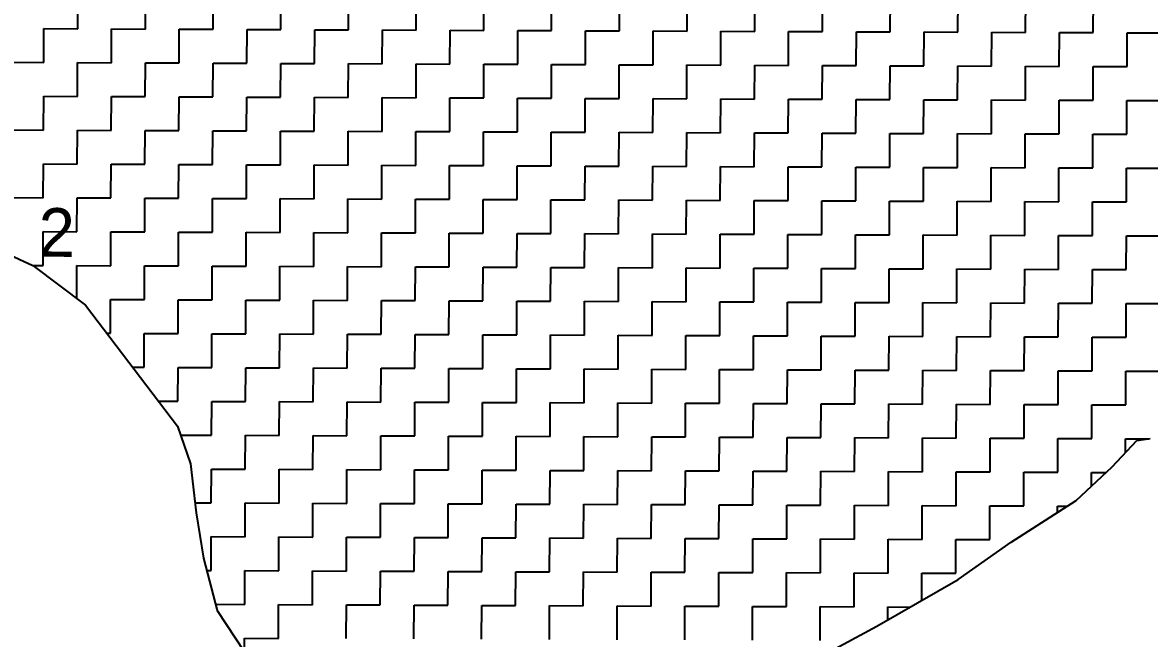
# Model space of a CAD drawing. Header units: metres. Extents: x 274536 to 279488, y 2074615 to 2078106.
# Drawn here: x 278802.5 to 278972.3, y 2076450.4 to 2076543.3 of the extents above; entities that cross this region are included whole.
import ezdxf

# ---------------------------------------------------------------- set-up
doc = ezdxf.new("R2010")
doc.units = ezdxf.units.M
doc.layers.add('POLY_HATCH', color=12, linetype='Continuous')
doc.layers.add('TEXT_PARCEL', color=7, linetype='Continuous')
doc.styles.add('TEXT_MAP', font='', dxfattribs={"height": 1.8})
doc.styles.get('TEXT_MAP').set_extended_font_data('Kruti Dev 050')

msp = doc.modelspace()

# ---------------------------------------------------------------- linework, layer by layer
at = {"layer": 'POLY_HATCH', "linetype": 'Continuous'}
for p, q in [((278810.79, 2076542.34), (278810.8, 2076547.44)), ((278820.99, 2076542.3), (278821.01, 2076547.4)), ((278831.19, 2076542.26), (278831.21, 2076547.36)), ((278841.39, 2076542.22), (278841.41, 2076547.32)), ((278851.59, 2076542.18), (278851.61, 2076547.28)), ((278861.79, 2076542.14), (278861.81, 2076547.24)), ((278871.99, 2076542.1), (278872.01, 2076547.2)), ((278882.19, 2076542.06), (278882.21, 2076547.16)), ((278892.39, 2076542.02), (278892.41, 2076547.12)), ((278902.6, 2076541.98), (278902.62, 2076547.08)), ((278912.8, 2076541.94), (278912.82, 2076547.04)), ((278923, 2076541.9), (278923.02, 2076547.01)), ((278933.2, 2076541.87), (278933.22, 2076546.97)), ((278943.4, 2076541.83), (278943.42, 2076546.93)), ((278953.6, 2076541.79), (278953.62, 2076546.89)), ((278963.8, 2076541.75), (278963.82, 2076546.85)), ((278805.66, 2076537.26), (278805.68, 2076542.36)), ((278805.68, 2076542.36), (278810.79, 2076542.34)), ((278815.87, 2076537.22), (278815.89, 2076542.32)), ((278815.89, 2076542.32), (278820.99, 2076542.3)), ((278826.07, 2076537.18), (278826.09, 2076542.28)), ((278826.09, 2076542.28), (278831.19, 2076542.26)), ((278836.27, 2076537.14), (278836.29, 2076542.24)), ((278836.29, 2076542.24), (278841.39, 2076542.22)), ((278846.47, 2076537.1), (278846.49, 2076542.2)), ((278846.49, 2076542.2), (278851.59, 2076542.18)), ((278856.67, 2076537.06), (278856.69, 2076542.16)), ((278856.69, 2076542.16), (278861.79, 2076542.14)), ((278866.87, 2076537.02), (278866.89, 2076542.12)), ((278866.89, 2076542.12), (278871.99, 2076542.1)), ((278877.07, 2076536.98), (278877.09, 2076542.08)), ((278877.09, 2076542.08), (278882.19, 2076542.06)), ((278887.27, 2076536.94), (278887.29, 2076542.04)), ((278887.29, 2076542.04), (278892.39, 2076542.02)), ((278897.48, 2076536.9), (278897.49, 2076542)), ((278897.49, 2076542), (278902.6, 2076541.98)), ((278907.68, 2076536.86), (278907.7, 2076541.96)), ((278907.7, 2076541.96), (278912.8, 2076541.94)), ((278917.88, 2076536.82), (278917.9, 2076541.92)), ((278917.9, 2076541.92), (278923, 2076541.9)), ((278928.08, 2076536.78), (278928.1, 2076541.89)), ((278928.1, 2076541.89), (278933.2, 2076541.87)), ((278938.28, 2076536.75), (278938.3, 2076541.85)), ((278938.3, 2076541.85), (278943.4, 2076541.83)), ((278948.48, 2076536.71), (278948.5, 2076541.81)), ((278948.5, 2076541.81), (278953.6, 2076541.79)), ((278958.68, 2076536.67), (278958.7, 2076541.77)), ((278958.7, 2076541.77), (278963.8, 2076541.75)), ((278968.88, 2076536.63), (278968.9, 2076541.73)), ((278968.9, 2076541.73), (278974, 2076541.71)), ((278800.56, 2076537.28), (278805.66, 2076537.26)), ((278810.75, 2076532.14), (278810.77, 2076537.24)), ((278810.77, 2076537.24), (278815.87, 2076537.22)), ((278820.95, 2076532.1), (278820.97, 2076537.2)), ((278820.97, 2076537.2), (278826.07, 2076537.18)), ((278831.15, 2076532.06), (278831.17, 2076537.16)), ((278831.17, 2076537.16), (278836.27, 2076537.14)), ((278841.35, 2076532.02), (278841.37, 2076537.12)), ((278841.37, 2076537.12), (278846.47, 2076537.1)), ((278851.55, 2076531.98), (278851.57, 2076537.08)), ((278851.57, 2076537.08), (278856.67, 2076537.06)), ((278861.75, 2076531.94), (278861.77, 2076537.04)), ((278861.77, 2076537.04), (278866.87, 2076537.02)), ((278871.95, 2076531.9), (278871.97, 2076537)), ((278871.97, 2076537), (278877.07, 2076536.98)), ((278882.15, 2076531.86), (278882.17, 2076536.96)), ((278882.17, 2076536.96), (278887.27, 2076536.94)), ((278892.36, 2076531.82), (278892.37, 2076536.92)), ((278892.37, 2076536.92), (278897.48, 2076536.9)), ((278902.56, 2076531.78), (278902.58, 2076536.88)), ((278902.58, 2076536.88), (278907.68, 2076536.86)), ((278912.76, 2076531.74), (278912.78, 2076536.84)), ((278912.78, 2076536.84), (278917.88, 2076536.82)), ((278922.96, 2076531.7), (278922.98, 2076536.8)), ((278922.98, 2076536.8), (278928.08, 2076536.78)), ((278933.16, 2076531.66), (278933.18, 2076536.77)), ((278933.18, 2076536.77), (278938.28, 2076536.75)), ((278943.36, 2076531.63), (278943.38, 2076536.73)), ((278943.38, 2076536.73), (278948.48, 2076536.71)), ((278953.56, 2076531.59), (278953.58, 2076536.69)), ((278953.58, 2076536.69), (278958.68, 2076536.67)), ((278963.76, 2076531.55), (278963.78, 2076536.65)), ((278963.78, 2076536.65), (278968.88, 2076536.63)), ((278805.63, 2076527.06), (278805.65, 2076532.16)), ((278805.65, 2076532.16), (278810.75, 2076532.14)), ((278815.83, 2076527.02), (278815.85, 2076532.12)), ((278815.85, 2076532.12), (278820.95, 2076532.1)), ((278826.03, 2076526.98), (278826.05, 2076532.08)), ((278826.05, 2076532.08), (278831.15, 2076532.06)), ((278836.23, 2076526.94), (278836.25, 2076532.04)), ((278836.25, 2076532.04), (278841.35, 2076532.02)), ((278846.43, 2076526.9), (278846.45, 2076532)), ((278846.45, 2076532), (278851.55, 2076531.98)), ((278856.63, 2076526.86), (278856.65, 2076531.96)), ((278856.65, 2076531.96), (278861.75, 2076531.94)), ((278866.83, 2076526.82), (278866.85, 2076531.92)), ((278866.85, 2076531.92), (278871.95, 2076531.9)), ((278877.03, 2076526.78), (278877.05, 2076531.88)), ((278877.05, 2076531.88), (278882.15, 2076531.86)), ((278887.23, 2076526.74), (278887.25, 2076531.84)), ((278887.25, 2076531.84), (278892.36, 2076531.82)), ((278897.44, 2076526.7), (278897.46, 2076531.8)), ((278897.46, 2076531.8), (278902.56, 2076531.78)), ((278907.64, 2076526.66), (278907.66, 2076531.76)), ((278907.66, 2076531.76), (278912.76, 2076531.74)), ((278917.84, 2076526.62), (278917.86, 2076531.72)), ((278917.86, 2076531.72), (278922.96, 2076531.7)), ((278928.04, 2076526.58), (278928.06, 2076531.68)), ((278928.06, 2076531.68), (278933.16, 2076531.66)), ((278938.24, 2076526.54), (278938.26, 2076531.64)), ((278938.26, 2076531.64), (278943.36, 2076531.63)), ((278948.44, 2076526.5), (278948.46, 2076531.61)), ((278948.46, 2076531.61), (278953.56, 2076531.59)), ((278958.64, 2076526.47), (278958.66, 2076531.57)), ((278958.66, 2076531.57), (278963.76, 2076531.55)), ((278968.84, 2076526.43), (278968.86, 2076531.53)), ((278968.86, 2076531.53), (278973.96, 2076531.51)), ((278800.53, 2076527.08), (278805.63, 2076527.06)), ((278810.71, 2076521.94), (278810.73, 2076527.04)), ((278810.73, 2076527.04), (278815.83, 2076527.02)), ((278820.91, 2076521.9), (278820.93, 2076527)), ((278820.93, 2076527), (278826.03, 2076526.98)), ((278831.11, 2076521.86), (278831.13, 2076526.96)), ((278831.13, 2076526.96), (278836.23, 2076526.94)), ((278841.31, 2076521.82), (278841.33, 2076526.92)), ((278841.33, 2076526.92), (278846.43, 2076526.9)), ((278851.51, 2076521.78), (278851.53, 2076526.88)), ((278851.53, 2076526.88), (278856.63, 2076526.86)), ((278861.71, 2076521.74), (278861.73, 2076526.84)), ((278861.73, 2076526.84), (278866.83, 2076526.82)), ((278871.91, 2076521.7), (278871.93, 2076526.8)), ((278871.93, 2076526.8), (278877.03, 2076526.78)), ((278882.11, 2076521.66), (278882.13, 2076526.76)), ((278882.13, 2076526.76), (278887.23, 2076526.74)), ((278892.32, 2076521.62), (278892.34, 2076526.72)), ((278892.34, 2076526.72), (278897.44, 2076526.7)), ((278902.52, 2076521.58), (278902.54, 2076526.68)), ((278902.54, 2076526.68), (278907.64, 2076526.66)), ((278912.72, 2076521.54), (278912.74, 2076526.64)), ((278912.74, 2076526.64), (278917.84, 2076526.62)), ((278922.92, 2076521.5), (278922.94, 2076526.6)), ((278922.94, 2076526.6), (278928.04, 2076526.58)), ((278933.12, 2076521.46), (278933.14, 2076526.56)), ((278933.14, 2076526.56), (278938.24, 2076526.54)), ((278943.32, 2076521.42), (278943.34, 2076526.52)), ((278943.34, 2076526.52), (278948.44, 2076526.5)), ((278953.52, 2076521.38), (278953.54, 2076526.49)), ((278953.54, 2076526.49), (278958.64, 2076526.47)), ((278963.72, 2076521.35), (278963.74, 2076526.45)), ((278963.74, 2076526.45), (278968.84, 2076526.43)), ((278805.59, 2076516.85), (278805.61, 2076521.95)), ((278805.61, 2076521.95), (278810.71, 2076521.94)), ((278815.79, 2076516.82), (278815.81, 2076521.92)), ((278815.81, 2076521.92), (278820.91, 2076521.9)), ((278825.99, 2076516.78), (278826.01, 2076521.88)), ((278826.01, 2076521.88), (278831.11, 2076521.86)), ((278836.19, 2076516.74), (278836.21, 2076521.84)), ((278836.21, 2076521.84), (278841.31, 2076521.82)), ((278846.39, 2076516.7), (278846.41, 2076521.8)), ((278846.41, 2076521.8), (278851.51, 2076521.78)), ((278856.59, 2076516.66), (278856.61, 2076521.76)), ((278856.61, 2076521.76), (278861.71, 2076521.74)), ((278866.79, 2076516.62), (278866.81, 2076521.72)), ((278866.81, 2076521.72), (278871.91, 2076521.7)), ((278876.99, 2076516.58), (278877.01, 2076521.68)), ((278877.01, 2076521.68), (278882.11, 2076521.66)), ((278887.2, 2076516.54), (278887.22, 2076521.64)), ((278887.22, 2076521.64), (278892.32, 2076521.62)), ((278897.4, 2076516.5), (278897.42, 2076521.6)), ((278897.42, 2076521.6), (278902.52, 2076521.58)), ((278907.6, 2076516.46), (278907.62, 2076521.56)), ((278907.62, 2076521.56), (278912.72, 2076521.54)), ((278917.8, 2076516.42), (278917.82, 2076521.52)), ((278917.82, 2076521.52), (278922.92, 2076521.5)), ((278928, 2076516.38), (278928.02, 2076521.48)), ((278928.02, 2076521.48), (278933.12, 2076521.46)), ((278938.2, 2076516.34), (278938.22, 2076521.44)), ((278938.22, 2076521.44), (278943.32, 2076521.42)), ((278948.4, 2076516.3), (278948.42, 2076521.4)), ((278948.42, 2076521.4), (278953.52, 2076521.38)), ((278958.6, 2076516.26), (278958.62, 2076521.37)), ((278958.62, 2076521.37), (278963.72, 2076521.35)), ((278968.8, 2076516.23), (278968.82, 2076521.33)), ((278968.82, 2076521.33), (278973.92, 2076521.31)), ((278800.49, 2076516.87), (278805.59, 2076516.85)), ((278810.67, 2076511.73), (278810.69, 2076516.83)), ((278810.69, 2076516.83), (278815.79, 2076516.82)), ((278820.87, 2076511.69), (278820.89, 2076516.8)), ((278820.89, 2076516.8), (278825.99, 2076516.78)), ((278831.07, 2076511.66), (278831.09, 2076516.76)), ((278831.09, 2076516.76), (278836.19, 2076516.74)), ((278841.27, 2076511.62), (278841.29, 2076516.72)), ((278841.29, 2076516.72), (278846.39, 2076516.7)), ((278851.47, 2076511.58), (278851.49, 2076516.68)), ((278851.49, 2076516.68), (278856.59, 2076516.66)), ((278861.67, 2076511.54), (278861.69, 2076516.64)), ((278861.69, 2076516.64), (278866.79, 2076516.62)), ((278871.87, 2076511.5), (278871.89, 2076516.6)), ((278871.89, 2076516.6), (278876.99, 2076516.58)), ((278882.08, 2076511.46), (278882.09, 2076516.56)), ((278882.09, 2076516.56), (278887.2, 2076516.54)), ((278892.28, 2076511.42), (278892.3, 2076516.52)), ((278892.3, 2076516.52), (278897.4, 2076516.5)), ((278902.48, 2076511.38), (278902.5, 2076516.48)), ((278902.5, 2076516.48), (278907.6, 2076516.46)), ((278912.68, 2076511.34), (278912.7, 2076516.44)), ((278912.7, 2076516.44), (278917.8, 2076516.42)), ((278922.88, 2076511.3), (278922.9, 2076516.4)), ((278922.9, 2076516.4), (278928, 2076516.38)), ((278933.08, 2076511.26), (278933.1, 2076516.36)), ((278933.1, 2076516.36), (278938.2, 2076516.34)), ((278943.28, 2076511.22), (278943.3, 2076516.32)), ((278943.3, 2076516.32), (278948.4, 2076516.3)), ((278953.48, 2076511.18), (278953.5, 2076516.28)), ((278953.5, 2076516.28), (278958.6, 2076516.26)), ((278963.68, 2076511.14), (278963.7, 2076516.24)), ((278963.7, 2076516.24), (278968.8, 2076516.23)), ((278805.55, 2076506.65), (278805.57, 2076511.75)), ((278805.57, 2076511.75), (278810.67, 2076511.73)), ((278815.75, 2076506.61), (278815.77, 2076511.71)), ((278815.77, 2076511.71), (278820.87, 2076511.69)), ((278825.95, 2076506.57), (278825.97, 2076511.68)), ((278825.97, 2076511.68), (278831.07, 2076511.66)), ((278836.15, 2076506.54), (278836.17, 2076511.64)), ((278836.17, 2076511.64), (278841.27, 2076511.62)), ((278846.35, 2076506.5), (278846.37, 2076511.6)), ((278846.37, 2076511.6), (278851.47, 2076511.58)), ((278856.55, 2076506.46), (278856.57, 2076511.56)), ((278856.57, 2076511.56), (278861.67, 2076511.54)), ((278866.75, 2076506.42), (278866.77, 2076511.52)), ((278866.77, 2076511.52), (278871.87, 2076511.5)), ((278876.95, 2076506.38), (278876.97, 2076511.48)), ((278876.97, 2076511.48), (278882.08, 2076511.46)), ((278887.16, 2076506.34), (278887.18, 2076511.44)), ((278887.18, 2076511.44), (278892.28, 2076511.42)), ((278897.36, 2076506.3), (278897.38, 2076511.4)), ((278897.38, 2076511.4), (278902.48, 2076511.38)), ((278907.56, 2076506.26), (278907.58, 2076511.36)), ((278907.58, 2076511.36), (278912.68, 2076511.34)), ((278917.76, 2076506.22), (278917.78, 2076511.32)), ((278917.78, 2076511.32), (278922.88, 2076511.3)), ((278927.96, 2076506.18), (278927.98, 2076511.28)), ((278927.98, 2076511.28), (278933.08, 2076511.26)), ((278938.16, 2076506.14), (278938.18, 2076511.24)), ((278938.18, 2076511.24), (278943.28, 2076511.22)), ((278948.36, 2076506.1), (278948.38, 2076511.2)), ((278948.38, 2076511.2), (278953.48, 2076511.18)), ((278958.56, 2076506.06), (278958.58, 2076511.16)), ((278958.58, 2076511.16), (278963.68, 2076511.14)), ((278968.77, 2076506.02), (278968.78, 2076511.12)), ((278968.78, 2076511.12), (278973.89, 2076511.1)), ((278803.98, 2076506.66), (278805.55, 2076506.65)), ((278810.63, 2076501.65), (278810.65, 2076506.63)), ((278810.65, 2076506.63), (278815.75, 2076506.61)), ((278820.83, 2076501.49), (278820.85, 2076506.59)), ((278820.85, 2076506.59), (278825.95, 2076506.57)), ((278831.03, 2076501.45), (278831.05, 2076506.55)), ((278831.05, 2076506.55), (278836.15, 2076506.54)), ((278841.23, 2076501.42), (278841.25, 2076506.52)), ((278841.25, 2076506.52), (278846.35, 2076506.5)), ((278851.43, 2076501.38), (278851.45, 2076506.48)), ((278851.45, 2076506.48), (278856.55, 2076506.46)), ((278861.63, 2076501.34), (278861.65, 2076506.44)), ((278861.65, 2076506.44), (278866.75, 2076506.42)), ((278871.83, 2076501.3), (278871.85, 2076506.4)), ((278871.85, 2076506.4), (278876.95, 2076506.38)), ((278882.04, 2076501.26), (278882.06, 2076506.36)), ((278882.06, 2076506.36), (278887.16, 2076506.34)), ((278892.24, 2076501.22), (278892.26, 2076506.32)), ((278892.26, 2076506.32), (278897.36, 2076506.3)), ((278902.44, 2076501.18), (278902.46, 2076506.28)), ((278902.46, 2076506.28), (278907.56, 2076506.26)), ((278912.64, 2076501.14), (278912.66, 2076506.24)), ((278912.66, 2076506.24), (278917.76, 2076506.22)), ((278922.84, 2076501.1), (278922.86, 2076506.2)), ((278922.86, 2076506.2), (278927.96, 2076506.18)), ((278933.04, 2076501.06), (278933.06, 2076506.16)), ((278933.06, 2076506.16), (278938.16, 2076506.14)), ((278943.24, 2076501.02), (278943.26, 2076506.12)), ((278943.26, 2076506.12), (278948.36, 2076506.1)), ((278953.44, 2076500.98), (278953.46, 2076506.08)), ((278953.46, 2076506.08), (278958.56, 2076506.06)), ((278963.64, 2076500.94), (278963.66, 2076506.04)), ((278963.66, 2076506.04), (278968.77, 2076506.02)), ((278815.71, 2076496.41), (278815.73, 2076501.51)), ((278815.73, 2076501.51), (278820.83, 2076501.49)), ((278825.91, 2076496.37), (278825.93, 2076501.47)), ((278825.93, 2076501.47), (278831.03, 2076501.45)), ((278836.11, 2076496.33), (278836.13, 2076501.43)), ((278836.13, 2076501.43), (278841.23, 2076501.42)), ((278846.31, 2076496.29), (278846.33, 2076501.4)), ((278846.33, 2076501.4), (278851.43, 2076501.38)), ((278856.51, 2076496.26), (278856.53, 2076501.36)), ((278856.53, 2076501.36), (278861.63, 2076501.34)), ((278866.71, 2076496.22), (278866.73, 2076501.32)), ((278866.73, 2076501.32), (278871.83, 2076501.3)), ((278876.92, 2076496.18), (278876.94, 2076501.28)), ((278876.94, 2076501.28), (278882.04, 2076501.26)), ((278887.12, 2076496.14), (278887.14, 2076501.24)), ((278887.14, 2076501.24), (278892.24, 2076501.22)), ((278897.32, 2076496.1), (278897.34, 2076501.2)), ((278897.34, 2076501.2), (278902.44, 2076501.18)), ((278907.52, 2076496.06), (278907.54, 2076501.16)), ((278907.54, 2076501.16), (278912.64, 2076501.14)), ((278917.72, 2076496.02), (278917.74, 2076501.12)), ((278917.74, 2076501.12), (278922.84, 2076501.1)), ((278927.92, 2076495.98), (278927.94, 2076501.08)), ((278927.94, 2076501.08), (278933.04, 2076501.06)), ((278938.12, 2076495.94), (278938.14, 2076501.04)), ((278938.14, 2076501.04), (278943.24, 2076501.02)), ((278948.32, 2076495.9), (278948.34, 2076501)), ((278948.34, 2076501), (278953.44, 2076500.98)), ((278958.52, 2076495.86), (278958.54, 2076500.96)), ((278958.54, 2076500.96), (278963.64, 2076500.94)), ((278968.73, 2076495.82), (278968.75, 2076500.92)), ((278968.75, 2076500.92), (278973.85, 2076500.9)), ((278815.18, 2076496.41), (278815.71, 2076496.41)), ((278820.79, 2076491.29), (278820.81, 2076496.39)), ((278820.81, 2076496.39), (278825.91, 2076496.37)), ((278830.99, 2076491.25), (278831.01, 2076496.35)), ((278831.01, 2076496.35), (278836.11, 2076496.33)), ((278841.19, 2076491.21), (278841.21, 2076496.31)), ((278841.21, 2076496.31), (278846.31, 2076496.29)), ((278851.39, 2076491.17), (278851.41, 2076496.28)), ((278851.41, 2076496.28), (278856.51, 2076496.26)), ((278861.59, 2076491.14), (278861.61, 2076496.24)), ((278861.61, 2076496.24), (278866.71, 2076496.22)), ((278871.8, 2076491.1), (278871.82, 2076496.2)), ((278871.82, 2076496.2), (278876.92, 2076496.18)), ((278882, 2076491.06), (278882.02, 2076496.16)), ((278882.02, 2076496.16), (278887.12, 2076496.14)), ((278892.2, 2076491.02), (278892.22, 2076496.12)), ((278892.22, 2076496.12), (278897.32, 2076496.1)), ((278902.4, 2076490.98), (278902.42, 2076496.08)), ((278902.42, 2076496.08), (278907.52, 2076496.06)), ((278912.6, 2076490.94), (278912.62, 2076496.04)), ((278912.62, 2076496.04), (278917.72, 2076496.02)), ((278922.8, 2076490.9), (278922.82, 2076496)), ((278922.82, 2076496), (278927.92, 2076495.98)), ((278933, 2076490.86), (278933.02, 2076495.96)), ((278933.02, 2076495.96), (278938.12, 2076495.94)), ((278943.2, 2076490.82), (278943.22, 2076495.92)), ((278943.22, 2076495.92), (278948.32, 2076495.9)), ((278953.4, 2076490.78), (278953.42, 2076495.88)), ((278953.42, 2076495.88), (278958.52, 2076495.86)), ((278963.61, 2076490.74), (278963.63, 2076495.84)), ((278963.63, 2076495.84), (278968.73, 2076495.82)), ((278819.07, 2076491.3), (278820.79, 2076491.29)), ((278825.87, 2076486.17), (278825.89, 2076491.27)), ((278825.89, 2076491.27), (278830.99, 2076491.25)), ((278836.07, 2076486.13), (278836.09, 2076491.23)), ((278836.09, 2076491.23), (278841.19, 2076491.21)), ((278846.27, 2076486.09), (278846.29, 2076491.19)), ((278846.29, 2076491.19), (278851.39, 2076491.17)), ((278856.47, 2076486.05), (278856.49, 2076491.15)), ((278856.49, 2076491.15), (278861.59, 2076491.14)), ((278866.68, 2076486.01), (278866.69, 2076491.12)), ((278866.69, 2076491.12), (278871.8, 2076491.1)), ((278876.88, 2076485.98), (278876.9, 2076491.08)), ((278876.9, 2076491.08), (278882, 2076491.06)), ((278887.08, 2076485.94), (278887.1, 2076491.04)), ((278887.1, 2076491.04), (278892.2, 2076491.02)), ((278897.28, 2076485.9), (278897.3, 2076491)), ((278897.3, 2076491), (278902.4, 2076490.98)), ((278907.48, 2076485.86), (278907.5, 2076490.96)), ((278907.5, 2076490.96), (278912.6, 2076490.94)), ((278917.68, 2076485.82), (278917.7, 2076490.92)), ((278917.7, 2076490.92), (278922.8, 2076490.9)), ((278927.88, 2076485.78), (278927.9, 2076490.88)), ((278927.9, 2076490.88), (278933, 2076490.86)), ((278938.08, 2076485.74), (278938.1, 2076490.84)), ((278938.1, 2076490.84), (278943.2, 2076490.82)), ((278948.28, 2076485.7), (278948.3, 2076490.8)), ((278948.3, 2076490.8), (278953.4, 2076490.78)), ((278958.49, 2076485.66), (278958.51, 2076490.76)), ((278958.51, 2076490.76), (278963.61, 2076490.74)), ((278968.69, 2076485.62), (278968.71, 2076490.72)), ((278968.71, 2076490.72), (278973.81, 2076490.7)), ((278822.96, 2076486.18), (278825.87, 2076486.17)), ((278830.95, 2076481.05), (278830.97, 2076486.15)), ((278830.97, 2076486.15), (278836.07, 2076486.13)), ((278841.15, 2076481.01), (278841.17, 2076486.11)), ((278841.17, 2076486.11), (278846.27, 2076486.09)), ((278851.35, 2076480.97), (278851.37, 2076486.07)), ((278851.37, 2076486.07), (278856.47, 2076486.05)), ((278861.55, 2076480.93), (278861.57, 2076486.03)), ((278861.57, 2076486.03), (278866.68, 2076486.01)), ((278871.76, 2076480.89), (278871.78, 2076486)), ((278871.78, 2076486), (278876.88, 2076485.98)), ((278881.96, 2076480.86), (278881.98, 2076485.96)), ((278881.98, 2076485.96), (278887.08, 2076485.94)), ((278892.16, 2076480.82), (278892.18, 2076485.92)), ((278892.18, 2076485.92), (278897.28, 2076485.9)), ((278902.36, 2076480.78), (278902.38, 2076485.88)), ((278902.38, 2076485.88), (278907.48, 2076485.86)), ((278912.56, 2076480.74), (278912.58, 2076485.84)), ((278912.58, 2076485.84), (278917.68, 2076485.82)), ((278922.76, 2076480.7), (278922.78, 2076485.8)), ((278922.78, 2076485.8), (278927.88, 2076485.78)), ((278932.96, 2076480.66), (278932.98, 2076485.76)), ((278932.98, 2076485.76), (278938.08, 2076485.74)), ((278943.16, 2076480.62), (278943.18, 2076485.72)), ((278943.18, 2076485.72), (278948.28, 2076485.7)), ((278953.37, 2076480.58), (278953.38, 2076485.68)), ((278953.38, 2076485.68), (278958.49, 2076485.66)), ((278963.57, 2076480.54), (278963.59, 2076485.64)), ((278963.59, 2076485.64), (278968.69, 2076485.62)), ((278826.29, 2076481.07), (278830.95, 2076481.05)), ((278836.03, 2076475.93), (278836.05, 2076481.03)), ((278836.05, 2076481.03), (278841.15, 2076481.01)), ((278846.23, 2076475.89), (278846.25, 2076480.99)), ((278846.25, 2076480.99), (278851.35, 2076480.97)), ((278856.43, 2076475.85), (278856.45, 2076480.95)), ((278856.45, 2076480.95), (278861.55, 2076480.93)), ((278866.64, 2076475.81), (278866.66, 2076480.91)), ((278866.66, 2076480.91), (278871.76, 2076480.89)), ((278876.84, 2076475.77), (278876.86, 2076480.88)), ((278876.86, 2076480.88), (278881.96, 2076480.86)), ((278887.04, 2076475.74), (278887.06, 2076480.84)), ((278887.06, 2076480.84), (278892.16, 2076480.82)), ((278897.24, 2076475.7), (278897.26, 2076480.8)), ((278897.26, 2076480.8), (278902.36, 2076480.78)), ((278907.44, 2076475.66), (278907.46, 2076480.76)), ((278907.46, 2076480.76), (278912.56, 2076480.74)), ((278917.64, 2076475.62), (278917.66, 2076480.72)), ((278917.66, 2076480.72), (278922.76, 2076480.7)), ((278927.84, 2076475.58), (278927.86, 2076480.68)), ((278927.86, 2076480.68), (278932.96, 2076480.66)), ((278938.04, 2076475.54), (278938.06, 2076480.64)), ((278938.06, 2076480.64), (278943.16, 2076480.62)), ((278948.24, 2076475.5), (278948.26, 2076480.6)), ((278948.26, 2076480.6), (278953.37, 2076480.58)), ((278958.45, 2076475.46), (278958.47, 2076480.56)), ((278958.47, 2076480.56), (278963.57, 2076480.54)), ((278968.66, 2076478.44), (278968.67, 2076480.52)), ((278968.67, 2076480.52), (278972.17, 2076480.51)), ((278830.91, 2076470.85), (278830.93, 2076475.95)), ((278830.93, 2076475.95), (278836.03, 2076475.93)), ((278841.11, 2076470.81), (278841.13, 2076475.91)), ((278841.13, 2076475.91), (278846.23, 2076475.89)), ((278851.31, 2076470.77), (278851.33, 2076475.87)), ((278851.33, 2076475.87), (278856.43, 2076475.85)), ((278861.52, 2076470.73), (278861.54, 2076475.83)), ((278861.54, 2076475.83), (278866.64, 2076475.81)), ((278871.72, 2076470.69), (278871.74, 2076475.79)), ((278871.74, 2076475.79), (278876.84, 2076475.77)), ((278881.92, 2076470.65), (278881.94, 2076475.75)), ((278881.94, 2076475.75), (278887.04, 2076475.74)), ((278892.12, 2076470.61), (278892.14, 2076475.72)), ((278892.14, 2076475.72), (278897.24, 2076475.7)), ((278902.32, 2076470.58), (278902.34, 2076475.68)), ((278902.34, 2076475.68), (278907.44, 2076475.66)), ((278912.52, 2076470.54), (278912.54, 2076475.64)), ((278912.54, 2076475.64), (278917.64, 2076475.62)), ((278922.72, 2076470.5), (278922.74, 2076475.6)), ((278922.74, 2076475.6), (278927.84, 2076475.58)), ((278932.92, 2076470.46), (278932.94, 2076475.56)), ((278932.94, 2076475.56), (278938.04, 2076475.54)), ((278943.12, 2076470.42), (278943.14, 2076475.52)), ((278943.14, 2076475.52), (278948.24, 2076475.5)), ((278953.33, 2076470.38), (278953.35, 2076475.48)), ((278953.35, 2076475.48), (278958.45, 2076475.46)), ((278963.54, 2076473.37), (278963.55, 2076475.44)), ((278963.55, 2076475.44), (278965.73, 2076475.43)), ((278828.44, 2076470.86), (278830.91, 2076470.85)), ((278835.99, 2076465.73), (278836.01, 2076470.83)), ((278836.01, 2076470.83), (278841.11, 2076470.81)), ((278846.19, 2076465.69), (278846.21, 2076470.79)), ((278846.21, 2076470.79), (278851.31, 2076470.77)), ((278856.4, 2076465.65), (278856.42, 2076470.75)), ((278856.42, 2076470.75), (278861.52, 2076470.73)), ((278866.6, 2076465.61), (278866.62, 2076470.71)), ((278866.62, 2076470.71), (278871.72, 2076470.69)), ((278876.8, 2076465.57), (278876.82, 2076470.67)), ((278876.82, 2076470.67), (278881.92, 2076470.65)), ((278887, 2076465.53), (278887.02, 2076470.63)), ((278887.02, 2076470.63), (278892.12, 2076470.61)), ((278897.2, 2076465.49), (278897.22, 2076470.6)), ((278897.22, 2076470.6), (278902.32, 2076470.58)), ((278907.4, 2076465.46), (278907.42, 2076470.56)), ((278907.42, 2076470.56), (278912.52, 2076470.54)), ((278917.6, 2076465.42), (278917.62, 2076470.52)), ((278917.62, 2076470.52), (278922.72, 2076470.5)), ((278927.8, 2076465.38), (278927.82, 2076470.48)), ((278927.82, 2076470.48), (278932.92, 2076470.46)), ((278938, 2076465.34), (278938.02, 2076470.44)), ((278938.02, 2076470.44), (278943.12, 2076470.42)), ((278948.21, 2076465.3), (278948.23, 2076470.4)), ((278948.23, 2076470.4), (278953.33, 2076470.38)), ((278958.42, 2076469.41), (278958.43, 2076470.36)), ((278958.43, 2076470.36), (278959.9, 2076470.35)), ((278830.87, 2076460.65), (278830.89, 2076465.75)), ((278830.89, 2076465.75), (278835.99, 2076465.73)), ((278841.07, 2076460.61), (278841.09, 2076465.71)), ((278841.09, 2076465.71), (278846.19, 2076465.69)), ((278851.28, 2076460.57), (278851.29, 2076465.67)), ((278851.29, 2076465.67), (278856.4, 2076465.65)), ((278861.48, 2076460.53), (278861.5, 2076465.63)), ((278861.5, 2076465.63), (278866.6, 2076465.61)), ((278871.68, 2076460.49), (278871.7, 2076465.59)), ((278871.7, 2076465.59), (278876.8, 2076465.57)), ((278881.88, 2076460.45), (278881.9, 2076465.55)), ((278881.9, 2076465.55), (278887, 2076465.53)), ((278892.08, 2076460.41), (278892.1, 2076465.51)), ((278892.1, 2076465.51), (278897.2, 2076465.49)), ((278902.28, 2076460.37), (278902.3, 2076465.48)), ((278902.3, 2076465.48), (278907.4, 2076465.46)), ((278912.48, 2076460.34), (278912.5, 2076465.44)), ((278912.5, 2076465.44), (278917.6, 2076465.42)), ((278922.68, 2076460.3), (278922.7, 2076465.4)), ((278922.7, 2076465.4), (278927.8, 2076465.38)), ((278932.88, 2076460.26), (278932.9, 2076465.36)), ((278932.9, 2076465.36), (278938, 2076465.34)), ((278943.09, 2076460.22), (278943.11, 2076465.32)), ((278943.11, 2076465.32), (278948.21, 2076465.3)), ((278830.21, 2076460.65), (278830.87, 2076460.65)), ((278835.95, 2076455.53), (278835.97, 2076460.63)), ((278835.97, 2076460.63), (278841.07, 2076460.61)), ((278846.15, 2076455.49), (278846.17, 2076460.59)), ((278846.17, 2076460.59), (278851.28, 2076460.57)), ((278856.36, 2076455.45), (278856.38, 2076460.55)), ((278856.38, 2076460.55), (278861.48, 2076460.53)), ((278866.56, 2076455.41), (278866.58, 2076460.51)), ((278866.58, 2076460.51), (278871.68, 2076460.49)), ((278876.76, 2076455.37), (278876.78, 2076460.47)), ((278876.78, 2076460.47), (278881.88, 2076460.45)), ((278886.96, 2076455.33), (278886.98, 2076460.43)), ((278886.98, 2076460.43), (278892.08, 2076460.41)), ((278897.16, 2076455.29), (278897.18, 2076460.39)), ((278897.18, 2076460.39), (278902.28, 2076460.37)), ((278907.36, 2076455.25), (278907.38, 2076460.35)), ((278907.38, 2076460.35), (278912.48, 2076460.34)), ((278917.56, 2076455.21), (278917.58, 2076460.32)), ((278917.58, 2076460.32), (278922.68, 2076460.3)), ((278927.76, 2076455.18), (278927.78, 2076460.28)), ((278927.78, 2076460.28), (278932.88, 2076460.26)), ((278937.97, 2076456.14), (278937.98, 2076460.24)), ((278937.98, 2076460.24), (278943.09, 2076460.22)), ((278831.53, 2076455.55), (278835.95, 2076455.53)), ((278841.03, 2076450.41), (278841.05, 2076455.51)), ((278841.05, 2076455.51), (278846.15, 2076455.49)), ((278851.24, 2076450.37), (278851.26, 2076455.47)), ((278851.26, 2076455.47), (278856.36, 2076455.45)), ((278861.44, 2076450.33), (278861.46, 2076455.43)), ((278861.46, 2076455.43), (278866.56, 2076455.41)), ((278871.64, 2076450.29), (278871.66, 2076455.39)), ((278871.66, 2076455.39), (278876.76, 2076455.37)), ((278881.84, 2076450.25), (278881.86, 2076455.35)), ((278881.86, 2076455.35), (278886.96, 2076455.33)), ((278892.04, 2076450.21), (278892.06, 2076455.31)), ((278892.06, 2076455.31), (278897.16, 2076455.29)), ((278902.24, 2076450.17), (278902.26, 2076455.27)), ((278902.26, 2076455.27), (278907.36, 2076455.25)), ((278912.44, 2076450.13), (278912.46, 2076455.23)), ((278912.46, 2076455.23), (278917.56, 2076455.21)), ((278922.64, 2076450.09), (278922.66, 2076455.2)), ((278922.66, 2076455.2), (278927.76, 2076455.18)), ((278932.86, 2076455.16), (278936.23, 2076455.14)), ((278932.86, 2076453.2), (278932.86, 2076455.16)), ((278835.93, 2076450.43), (278841.03, 2076450.41)), ((278835.93, 2076448.32), (278835.93, 2076450.43))]:
    msp.add_line(p, q, dxfattribs=at)
at = {"layer": 'POLY_HATCH'}
for p, q in [((278796.67, 2076510.06), (278804.04, 2076506.63)), ((278804.04, 2076506.63), (278811.97, 2076500.64)), ((278811.97, 2076500.64), (278825.82, 2076482.41)), ((278825.82, 2076482.41), (278827.79, 2076476.73)), ((278966.65, 2076476.3), (278970.36, 2076480.26)), ((278970.36, 2076480.26), (278972.35, 2076480.53)), ((278827.79, 2076476.73), (278828.61, 2076469.34)), ((278961.24, 2076471.21), (278966.65, 2076476.3)), ((278951.4, 2076464.93), (278961.24, 2076471.21)), ((278828.61, 2076469.34), (278829.72, 2076462.53)), ((278943.42, 2076459.28), (278951.4, 2076464.93)), ((278829.72, 2076462.53), (278831.77, 2076454.6)), ((278931.18, 2076452.23), (278943.42, 2076459.28)), ((278831.77, 2076454.6), (278837.42, 2076446.07)), ((278921.79, 2076447.16), (278931.18, 2076452.23))]:
    msp.add_line(p, q, dxfattribs=at)

# ---------------------------------------------------------------- texts
at = {"layer": 'TEXT_PARCEL', "style": 'TEXT_MAP'}
msp.add_text('2', height=7.34, rotation=359.7791, dxfattribs=at).set_placement((278804.88, 2076507.96))

doc.saveas('drawing.dxf')
